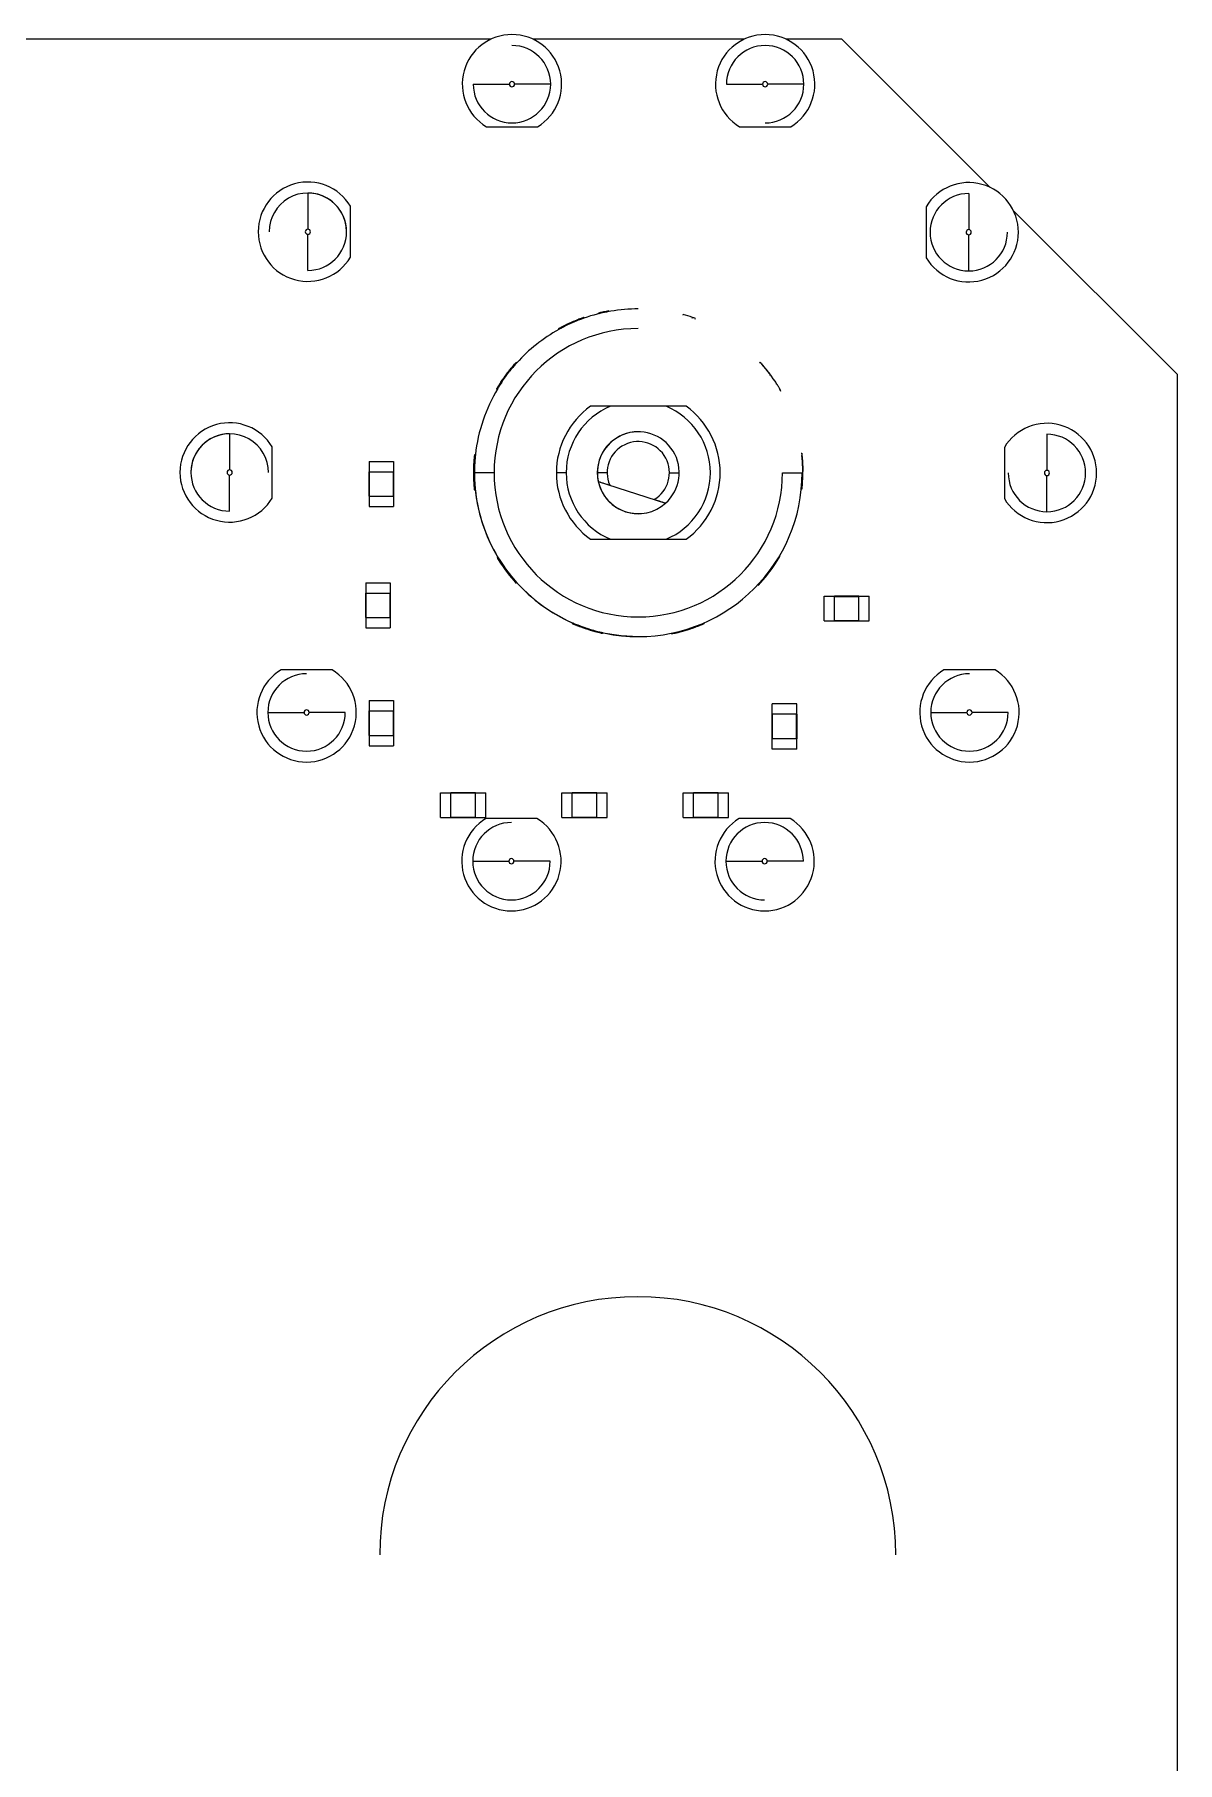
# Model space of a CAD drawing. Header units: millimetres. Extents: x -189 to 189, y -59 to 60.
# Drawn here: x 144.6 to 188.9, y -8.1 to 58.9 of the extents above; entities that cross this region are included whole.
import ezdxf

# ---------------------------------------------------------------- set-up
doc = ezdxf.new("R2010")
doc.units = ezdxf.units.MM

msp = doc.modelspace()

# ---------------------------------------------------------------- linework, layer by layer
at = {"color": 7, "linetype": 'Continuous', "lineweight": 25}
for p, q in [((162.313, 58.74), (131.703, 58.74)), ((163.126, 58.92), (163.126, 58.92)), ((163.126, 58.495), (163.126, 58.495)), ((172.124, 58.74), (163.938, 58.74)), ((172.937, 58.92), (172.937, 58.92)), ((172.937, 58.495), (172.937, 58.495)), ((175.912, 58.74), (173.75, 58.74)), ((181.66, 52.992), (175.912, 58.74)), ((161.626, 56.995), (163.026, 56.995)), ((164.626, 56.995), (163.226, 56.995)), ((165.051, 56.995), (165.051, 56.995)), ((171.437, 56.995), (172.837, 56.995)), ((174.437, 56.995), (173.037, 56.995)), ((174.862, 56.995), (174.862, 56.995)), ((162.135, 55.345), (164.117, 55.345)), ((163.126, 55.495), (163.126, 55.495)), ((171.946, 55.345), (173.928, 55.345)), ((172.937, 55.495), (172.937, 55.495)), ((155.218, 53.203), (155.218, 53.203)), ((155.218, 52.778), (155.218, 51.378)), ((156.868, 50.287), (156.868, 52.269)), ((179.174, 52.249), (179.174, 50.267)), ((180.825, 52.758), (180.825, 51.358)), ((188.912, 45.74), (182.559, 52.094)), ((153.293, 51.278), (153.293, 51.278)), ((153.718, 51.278), (153.718, 51.278)), ((155.218, 49.778), (155.218, 51.178)), ((156.718, 51.278), (156.718, 51.278)), ((179.325, 51.258), (179.325, 51.258)), ((180.825, 49.758), (180.825, 51.158)), ((182.325, 51.258), (182.325, 51.258)), ((182.75, 51.258), (182.75, 51.258)), ((180.825, 49.333), (180.825, 49.333)), ((168.021, 48.287), (168.021, 48.287)), ((165.429, 47.733), (165.421, 47.758)), ((165.918, 47.928), (165.91, 47.953)), ((166.492, 48.1), (166.484, 48.124)), ((166.637, 48.16), (166.637, 48.16)), ((166.788, 48.166), (166.78, 48.19)), ((166.876, 48.183), (166.868, 48.207)), ((169.757, 48.045), (169.765, 48.069)), ((170.115, 47.932), (170.123, 47.956)), ((170.228, 47.891), (170.236, 47.916)), ((164.93, 47.513), (164.938, 47.488)), ((163.311, 46.196), (163.29, 46.211)), ((172.716, 46.213), (172.736, 46.228)), ((162.902, 45.694), (162.881, 45.708)), ((172.733, 46.194), (172.754, 46.209)), ((173.123, 45.718), (173.143, 45.733)), ((188.912, -45.735), (188.912, 45.74)), ((162.534, 45.182), (162.554, 45.167)), ((173.489, 45.165), (173.51, 45.18)), ((173.55, 45.112), (173.508, 45.179)), ((173.529, 45.097), (173.55, 45.112)), ((169.098, 44.515), (166.944, 44.515)), ((152.186, 43.872), (152.186, 43.872)), ((152.186, 43.447), (152.186, 42.047)), ((153.837, 40.956), (153.837, 42.938)), ((168.021, 43.524), (168.021, 43.524)), ((182.206, 42.918), (182.206, 40.936)), ((183.856, 43.427), (183.856, 42.027)), ((157.588, 42.374), (158.538, 42.374)), ((157.588, 42.374), (157.588, 41.974)), ((158.538, 42.374), (158.538, 41.974)), ((161.674, 42.538), (161.7, 42.538)), ((161.685, 42.642), (161.711, 42.642)), ((174.327, 42.69), (174.352, 42.69)), ((174.364, 42.585), (174.338, 42.585)), ((150.261, 41.947), (150.261, 41.947)), ((150.686, 41.947), (150.686, 41.947)), ((152.186, 40.447), (152.186, 41.847)), ((153.686, 41.947), (153.686, 41.947)), ((157.588, 41.974), (158.538, 41.974)), ((157.589, 41.024), (157.589, 41.974)), ((157.59, 41.974), (157.59, 41.024)), ((158.537, 41.974), (158.537, 41.024)), ((158.537, 41.024), (158.537, 41.974)), ((161.646, 41.961), (161.671, 41.961)), ((162.433, 41.937), (161.671, 41.937)), ((165.227, 41.937), (164.846, 41.937)), ((166.815, 41.937), (166.434, 41.937)), ((166.47, 41.6), (169.078, 40.752)), ((169.228, 41.937), (169.609, 41.937)), ((173.609, 41.937), (174.371, 41.937)), ((174.397, 41.992), (174.371, 41.992)), ((182.356, 41.927), (182.356, 41.927)), ((183.856, 40.427), (183.856, 41.827)), ((185.356, 41.927), (185.356, 41.927)), ((185.781, 41.927), (185.781, 41.927)), ((157.588, 41.024), (157.588, 40.624)), ((157.588, 41.024), (158.538, 41.024)), ((158.538, 41.024), (158.538, 40.624)), ((161.672, 41.366), (161.697, 41.366)), ((161.682, 41.262), (161.707, 41.262)), ((174.34, 41.309), (174.366, 41.309)), ((174.348, 41.387), (174.373, 41.387)), ((157.588, 40.624), (158.538, 40.624)), ((168.021, 40.349), (168.021, 40.349)), ((183.856, 40.002), (183.856, 40.002)), ((166.944, 39.359), (169.098, 39.359)), ((162.571, 38.679), (162.55, 38.664)), ((173.342, 38.47), (173.362, 38.455)), ((173.362, 38.502), (173.382, 38.487)), ((173.362, 38.455), (173.382, 38.487)), ((173.485, 38.702), (173.506, 38.687)), ((157.461, 37.675), (157.461, 37.275)), ((157.461, 37.675), (158.411, 37.675)), ((158.411, 37.675), (158.411, 37.275)), ((163.315, 37.674), (163.295, 37.659)), ((172.657, 37.597), (172.677, 37.582)), ((157.461, 37.275), (158.411, 37.275)), ((157.462, 36.325), (157.462, 37.275)), ((157.463, 37.275), (157.463, 36.325)), ((158.41, 37.275), (158.41, 36.325)), ((158.41, 36.325), (158.41, 37.275)), ((175.222, 37.148), (175.622, 37.148)), ((175.222, 36.198), (175.222, 37.148)), ((175.622, 36.198), (175.622, 37.148)), ((176.572, 37.147), (175.622, 37.147)), ((175.622, 37.146), (176.572, 37.146)), ((176.572, 37.148), (176.972, 37.148)), ((176.572, 36.198), (176.572, 37.148)), ((176.972, 36.198), (176.972, 37.148)), ((157.461, 36.325), (157.461, 35.925)), ((157.461, 36.325), (158.411, 36.325)), ((158.411, 36.325), (158.411, 35.925)), ((175.222, 36.198), (175.622, 36.198)), ((175.622, 36.199), (176.572, 36.199)), ((176.572, 36.199), (175.622, 36.199)), ((176.572, 36.198), (176.972, 36.198)), ((157.461, 35.925), (158.411, 35.925)), ((165.456, 36.101), (165.463, 36.125)), ((165.674, 36.037), (165.666, 36.013)), ((166.247, 35.84), (166.239, 35.816)), ((166.383, 35.802), (166.375, 35.778)), ((166.652, 35.736), (166.644, 35.712)), ((168.021, 35.587), (168.021, 35.587)), ((169.305, 35.718), (169.313, 35.694)), ((169.484, 35.758), (169.492, 35.734)), ((169.517, 35.74), (169.51, 35.764)), ((169.712, 35.816), (169.72, 35.792)), ((170.499, 36.09), (170.507, 36.066)), ((170.571, 36.121), (170.579, 36.097)), ((156.159, 34.296), (154.177, 34.296)), ((181.845, 34.296), (179.863, 34.296)), ((155.168, 34.146), (155.168, 34.146)), ((180.854, 34.146), (180.854, 34.146)), ((157.588, 33.103), (158.538, 33.103)), ((157.588, 33.103), (157.588, 32.703)), ((158.538, 33.103), (158.538, 32.703)), ((174.16, 32.976), (173.21, 32.976)), ((173.21, 32.576), (173.21, 32.976)), ((174.16, 32.576), (174.16, 32.976)), ((153.243, 32.646), (153.243, 32.646)), ((153.668, 32.646), (155.068, 32.646)), ((156.668, 32.646), (155.268, 32.646)), ((157.588, 32.703), (158.538, 32.703)), ((157.589, 31.753), (157.589, 32.703)), ((157.59, 32.703), (157.59, 31.753)), ((158.537, 32.703), (158.537, 31.753)), ((158.537, 31.753), (158.537, 32.703)), ((174.16, 32.576), (173.21, 32.576)), ((173.211, 31.626), (173.211, 32.576)), ((173.211, 32.576), (173.211, 31.626)), ((174.158, 31.626), (174.158, 32.576)), ((174.159, 32.576), (174.159, 31.626)), ((178.929, 32.646), (178.929, 32.646)), ((179.354, 32.646), (180.754, 32.646)), ((182.354, 32.646), (180.954, 32.646)), ((157.588, 31.753), (158.538, 31.753)), ((157.588, 31.753), (157.588, 31.353)), ((158.538, 31.753), (158.538, 31.353)), ((174.16, 31.626), (173.21, 31.626)), ((173.21, 31.226), (173.21, 31.626)), ((174.16, 31.226), (174.16, 31.626)), ((155.168, 31.146), (155.168, 31.146)), ((157.588, 31.353), (158.538, 31.353)), ((174.16, 31.226), (173.21, 31.226)), ((180.854, 31.146), (180.854, 31.146)), ((155.168, 30.721), (155.168, 30.721)), ((180.854, 30.721), (180.854, 30.721)), ((160.363, 29.528), (160.763, 29.528)), ((160.363, 28.578), (160.363, 29.528)), ((160.763, 28.578), (160.763, 29.528)), ((161.713, 29.527), (160.763, 29.527)), ((160.763, 29.526), (161.713, 29.526)), ((161.713, 28.578), (161.713, 29.528)), ((161.713, 29.528), (162.113, 29.528)), ((162.113, 28.578), (162.113, 29.528)), ((165.062, 28.578), (165.062, 29.528)), ((165.062, 29.528), (165.462, 29.528)), ((165.462, 28.578), (165.462, 29.528)), ((166.412, 29.527), (165.462, 29.527)), ((165.462, 29.526), (166.412, 29.526)), ((166.412, 28.578), (166.412, 29.528)), ((166.412, 29.528), (166.812, 29.528)), ((166.812, 28.578), (166.812, 29.528)), ((169.761, 29.528), (170.161, 29.528)), ((169.761, 28.578), (169.761, 29.528)), ((170.161, 28.578), (170.161, 29.528)), ((171.111, 29.527), (170.161, 29.527)), ((170.161, 29.526), (171.111, 29.526)), ((171.111, 29.528), (171.511, 29.528)), ((171.111, 28.578), (171.111, 29.528)), ((171.511, 28.578), (171.511, 29.528)), ((160.363, 28.578), (160.763, 28.578)), ((160.763, 28.579), (161.713, 28.579)), ((161.713, 28.579), (160.763, 28.579)), ((161.713, 28.578), (162.113, 28.578)), ((164.097, 28.529), (162.114, 28.529)), ((163.105, 28.379), (163.105, 28.379)), ((165.062, 28.578), (165.462, 28.578)), ((165.462, 28.579), (166.412, 28.579)), ((166.412, 28.579), (165.462, 28.579)), ((166.412, 28.578), (166.812, 28.578)), ((169.761, 28.578), (170.161, 28.578)), ((170.161, 28.579), (171.111, 28.579)), ((171.111, 28.579), (170.161, 28.579)), ((171.111, 28.578), (171.511, 28.578)), ((173.908, 28.529), (171.926, 28.529)), ((172.917, 28.379), (172.917, 28.379)), ((161.18, 26.879), (161.18, 26.879)), ((161.605, 26.879), (163.005, 26.879)), ((164.605, 26.879), (163.205, 26.879)), ((170.992, 26.879), (170.992, 26.879)), ((171.417, 26.879), (172.817, 26.879)), ((174.417, 26.879), (173.017, 26.879)), ((163.105, 25.379), (163.105, 25.379)), ((163.105, 24.954), (163.105, 24.954)), ((172.917, 25.379), (172.917, 25.379)), ((172.917, 24.954), (172.917, 24.954))]:
    msp.add_line(p, q, dxfattribs=at)
at = {"color": 7, "linetype": 'Continuous', "lineweight": 25, "flags": 128}
msp.add_lwpolyline([(166.652, 35.736), (167.358, 35.622), (168.021, 35.587)], dxfattribs=at)
at = {"color": 7, "linetype": 'Continuous', "lineweight": 25}
for centre, radius, start, end in [((163.126, 56.995), 1.925, 300.98808, 239.01192), ((163.126, 56.995), 1.925, 300.98808, 90), ((163.126, 56.995), 1.5, 270, 90), ((172.937, 56.995), 1.925, 300.98808, 239.01192), ((172.937, 56.995), 1.5, 0, 180), ((172.937, 56.995), 1.925, 300.98808, 90), ((172.937, 56.995), 1.5, 270, 90), ((163.126, 56.995), 1.5, 180, 0), ((163.126, 56.995), 0.1, 0, 270), ((172.937, 56.995), 0.1, 0, 270), ((155.218, 51.278), 1.925, 30.98809, 329.01193), ((155.218, 51.278), 1.925, 30.98809, 180.00001), ((180.825, 51.258), 1.925, 210.98809, 149.01192), ((155.218, 51.278), 1.5, 0.00001, 180.00001), ((155.218, 51.278), 1.5, 270.00001, 90.00001), ((180.825, 51.258), 1.5, 90.00001, 270.00001), ((155.218, 51.278), 0.1, 90.00001, 0.00001), ((180.825, 51.258), 1.925, 210.98809, 0.00001), ((180.825, 51.258), 1.5, 180.00001, 0.00001), ((180.825, 51.258), 0.1, 270.00001, 180.00001), ((168.021, 41.937), 6.35, 90, 109.34645), ((168.021, 41.937), 6.375, 100.42222, 103.95277), ((168.021, 41.937), 6.375, 102.54315, 103.95277), ((168.021, 41.937), 6.35, 101.20248, 103.93656), ((168.021, 41.937), 6.375, 70.7501, 74.12718), ((168.021, 41.937), 5.588, 90, 0), ((168.021, 41.937), 6.35, 119.05219, 137.88304), ((168.021, 41.937), 6.375, 33.7948, 42.30601), ((168.021, 41.937), 6.35, 149.07609, 173.62288), ((168.021, 41.937), 3.175, 125.7082, 234.2918), ((168.021, 41.937), 3.175, 125.7082, 234.2918), ((168.021, 41.937), 2.794, 112.6719, 247.32811), ((168.021, 41.937), 2.794, 292.6719, 67.32811), ((168.021, 41.937), 3.175, 305.7082, 54.2918), ((152.186, 41.947), 1.925, 30.98809, 180.00001), ((152.186, 41.947), 1.925, 30.98809, 329.01193), ((183.856, 41.927), 1.925, 210.98809, 149.01192), ((152.186, 41.947), 1.5, 90.00001, 270.00001), ((152.186, 41.947), 1.5, 0.00001, 180.00001), ((168.021, 41.937), 1.587, 311.73501, 192.265), ((168.021, 41.937), 1.588, 90, 270), ((168.021, 41.937), 1.207, 300.45884, 203.54116), ((183.856, 41.927), 1.5, 270.00001, 90.00001), ((152.186, 41.947), 0.1, 90.00001, 0.00001), ((168.021, 41.937), 6.35, 180, 0), ((168.021, 41.937), 1.587, 192.265, 311.73501), ((183.856, 41.927), 1.925, 210.98809, 0.00001), ((183.856, 41.927), 1.5, 180.00001, 0.00001), ((183.856, 41.927), 0.1, 270.00001, 180.00001), ((168.021, 41.937), 6.35, 186.10575, 211.09672), ((168.021, 41.937), 6.375, 354.34627, 355.99103), ((168.021, 41.937), 6.375, 210.8923, 222.14877), ((168.021, 41.937), 6.35, 210.87181, 222.17346), ((168.021, 41.937), 6.375, 327.23407, 329.34722), ((168.021, 41.937), 6.35, 219.45069, 246.24512), ((168.021, 41.937), 6.375, 281.69004, 283.3365), ((168.021, 41.937), 6.375, 285.44791, 292.94684), ((155.168, 32.646), 1.925, 120.98809, 59.01192), ((155.168, 32.646), 1.925, 120.98809, 270), ((180.854, 32.646), 1.925, 120.98809, 59.01192), ((180.854, 32.646), 1.925, 120.98809, 270), ((155.168, 32.646), 1.5, 90, 270), ((180.854, 32.646), 1.5, 90, 270), ((155.168, 32.646), 1.5, 180, 0), ((155.168, 32.646), 0.1, 180, 90), ((180.854, 32.646), 1.5, 180, 0), ((180.854, 32.646), 0.1, 180, 90), ((163.105, 26.879), 1.925, 120.98809, 59.01192), ((163.105, 26.879), 1.925, 120.98809, 270), ((163.105, 26.879), 1.5, 90, 270), ((172.917, 26.879), 1.925, 120.98809, 59.01192), ((172.917, 26.879), 1.925, 120.98809, 270), ((172.917, 26.879), 1.5, 0, 180), ((172.917, 26.879), 1.5, 90, 270), ((163.105, 26.879), 1.5, 180, 0), ((163.105, 26.879), 0.1, 180, 90), ((172.917, 26.879), 0.1, 180, 90), ((168, 0.002), 10, 0, 180)]:
    msp.add_arc(centre, radius, start, end, dxfattribs=at)
for points, knots in [([(163.126, 56.895), (163.153, 56.895), (163.177, 56.905), (163.216, 56.943), (163.226, 56.967), (163.226, 56.995)], [0, 0, 0, 0, 0.5, 0.5, 1, 1, 1, 1]), ([(172.937, 56.895), (172.964, 56.895), (172.988, 56.905), (173.027, 56.943), (173.037, 56.967), (173.037, 56.995)], [0, 0, 0, 0, 0.5, 0.5, 1, 1, 1, 1]), ([(155.318, 51.278), (155.318, 51.305), (155.308, 51.329), (155.27, 51.368), (155.246, 51.378), (155.218, 51.378)], [0, 0, 0, 0, 0.5, 0.5, 1, 1, 1, 1]), ([(180.725, 51.258), (180.725, 51.231), (180.735, 51.207), (180.773, 51.168), (180.797, 51.158), (180.825, 51.158)], [0, 0, 0, 0, 0.5, 0.5, 1, 1, 1, 1]), ([(165.421, 47.758), (165.399, 47.748), (165.358, 47.73), (165.298, 47.702), (165.243, 47.676), (165.195, 47.653), (165.135, 47.621), (165.065, 47.585), (164.989, 47.545), (164.936, 47.517), (164.932, 47.514), (164.93, 47.513)], [0, 0, 0, 0, 0.052401, 0.103727, 0.154011, 0.203242, 0.251421, 0.357618, 0.501574, 0.72283, 1, 1, 1, 1]), ([(164.93, 47.513), (164.931, 47.513), (164.933, 47.515), (164.957, 47.528), (165, 47.551), (165.061, 47.584), (165.139, 47.624), (165.23, 47.668), (165.322, 47.712), (165.388, 47.743), (165.421, 47.758)], [0, 0, 0, 0, 0.191845, 0.358051, 0.498659, 0.625643, 0.748701, 0.835175, 0.91892, 1, 1, 1, 1]), ([(165.429, 47.733), (165.408, 47.724), (165.367, 47.706), (165.308, 47.678), (165.253, 47.652), (165.203, 47.627), (165.157, 47.604), (165.115, 47.583), (165.076, 47.563), (165.042, 47.545), (164.991, 47.518), (164.947, 47.493), (164.941, 47.49), (164.938, 47.488)], [0, 0, 0, 0, 0.051677, 0.101517, 0.150811, 0.200893, 0.253034, 0.308367, 0.367841, 0.432221, 0.502113, 0.718397, 1, 1, 1, 1]), ([(165.416, 47.756), (165.398, 47.747), (165.361, 47.731), (165.31, 47.707), (165.263, 47.685), (165.222, 47.665), (165.186, 47.647), (165.155, 47.632), (165.129, 47.619), (165.108, 47.608), (165.091, 47.599), (165.079, 47.593), (165.072, 47.589), (165.07, 47.588), (165.07, 47.588)], [0, 0, 0, 0, 0.059791, 0.11755, 0.175729, 0.236729, 0.302644, 0.375143, 0.455486, 0.544599, 0.643164, 0.751683, 0.870533, 1, 1, 1, 1]), ([(165.07, 47.588), (165.07, 47.588), (165.071, 47.589), (165.08, 47.593), (165.095, 47.601), (165.112, 47.61), (165.121, 47.614)], [0, 0, 0, 0, 0.264709, 0.500149, 0.752423, 1, 1, 1, 1]), ([(165.121, 47.614), (165.128, 47.618), (165.14, 47.624), (165.173, 47.641), (165.227, 47.667), (165.303, 47.704), (165.365, 47.733), (165.399, 47.748), (165.416, 47.756)], [0, 0, 0, 0, 0.154096, 0.286056, 0.569498, 0.783883, 0.891134, 1, 1, 1, 1]), ([(165.763, 47.899), (165.762, 47.899), (165.761, 47.898), (165.75, 47.894), (165.718, 47.882), (165.653, 47.857), (165.548, 47.813), (165.475, 47.782), (165.436, 47.764), (165.416, 47.756)], [0, 0, 0, 0, 0.166822, 0.350965, 0.499203, 0.749297, 0.874571, 0.937501, 1, 1, 1, 1]), ([(165.416, 47.756), (165.439, 47.766), (165.484, 47.786), (165.554, 47.816), (165.655, 47.857), (165.726, 47.885), (165.758, 47.897), (165.761, 47.898), (165.763, 47.899)], [0, 0, 0, 0, 0.071362, 0.143316, 0.250926, 0.499982, 0.708476, 1, 1, 1, 1]), ([(165.91, 47.953), (165.909, 47.952), (165.908, 47.952), (165.893, 47.947), (165.871, 47.939), (165.837, 47.927), (165.789, 47.908), (165.716, 47.88), (165.625, 47.844), (165.524, 47.803), (165.454, 47.772), (165.421, 47.758)], [0, 0, 0, 0, 0.1644818, 0.3026492, 0.4145028, 0.5000486, 0.6174597, 0.7260699, 0.8260291, 0.9172856, 1, 1, 1, 1]), ([(165.918, 47.928), (165.916, 47.928), (165.914, 47.927), (165.901, 47.922), (165.88, 47.915), (165.845, 47.903), (165.79, 47.882), (165.71, 47.852), (165.621, 47.816), (165.528, 47.777), (165.462, 47.748), (165.429, 47.733)], [0, 0, 0, 0, 0.155185, 0.289867, 0.404544, 0.500032, 0.632919, 0.749625, 0.835672, 0.91707, 1, 1, 1, 1]), ([(165.626, 47.845), (165.64, 47.851), (165.699, 47.875), (165.772, 47.902), (165.901, 47.95), (165.906, 47.952), (165.91, 47.953)], [0, 0, 0, 0, 0.050416, 0.204204, 0.388136, 1, 1, 1, 1]), ([(163.29, 46.211), (163.29, 46.21), (163.288, 46.208), (163.277, 46.196), (163.258, 46.174), (163.223, 46.135), (163.159, 46.062), (163.069, 45.952), (162.97, 45.827), (162.909, 45.746), (162.881, 45.708)], [0, 0, 0, 0, 0.088722, 0.172251, 0.250583, 0.35643, 0.500176, 0.694499, 0.86112, 1, 1, 1, 1]), ([(162.896, 45.728), (162.915, 45.753), (162.956, 45.809), (163.024, 45.895), (163.098, 45.988), (163.191, 46.099), (163.275, 46.196), (163.286, 46.206), (163.29, 46.211)], [0, 0, 0, 0, 0.0988449, 0.2153832, 0.3496019, 0.5015162, 0.7770932, 1, 1, 1, 1]), ([(162.881, 45.708), (162.862, 45.682), (162.82, 45.624), (162.756, 45.531), (162.689, 45.431), (162.621, 45.326), (162.569, 45.243), (162.538, 45.191), (162.535, 45.185), (162.534, 45.182)], [0, 0, 0, 0, 0.100861, 0.217842, 0.350938, 0.500122, 0.690595, 0.857253, 1, 1, 1, 1]), ([(162.902, 45.694), (162.877, 45.66), (162.829, 45.593), (162.739, 45.463), (162.65, 45.325), (162.59, 45.227), (162.565, 45.185), (162.557, 45.171), (162.555, 45.169), (162.554, 45.167)], [0, 0, 0, 0, 0.126035, 0.250822, 0.499465, 0.69933, 0.849306, 0.916593, 1, 1, 1, 1]), ([(162.887, 45.716), (162.872, 45.696), (162.844, 45.658), (162.805, 45.602), (162.769, 45.55), (162.736, 45.502), (162.699, 45.447), (162.663, 45.392), (162.635, 45.348), (162.631, 45.342), (162.629, 45.339)], [0, 0, 0, 0, 0.108331, 0.21084, 0.309178, 0.405209, 0.500936, 0.670719, 0.832335, 1, 1, 1, 1]), ([(162.629, 45.339), (162.63, 45.34), (162.632, 45.342), (162.639, 45.355), (162.653, 45.375), (162.673, 45.406), (162.704, 45.454), (162.749, 45.522), (162.81, 45.61), (162.854, 45.671), (162.876, 45.701)], [0, 0, 0, 0, 0.102433, 0.196928, 0.285606, 0.391306, 0.500116, 0.664538, 0.832386, 1, 1, 1, 1]), ([(162.876, 45.701), (162.891, 45.721), (162.919, 45.76), (162.962, 45.816), (163.002, 45.868), (163.039, 45.914), (163.082, 45.968), (163.126, 46.022), (163.162, 46.064), (163.167, 46.07), (163.17, 46.073)], [0, 0, 0, 0, 0.109376, 0.212515, 0.310913, 0.406294, 0.500542, 0.673067, 0.834491, 1, 1, 1, 1]), ([(163.17, 46.073), (163.169, 46.072), (163.166, 46.069), (163.154, 46.055), (163.136, 46.033), (163.11, 46.002), (163.065, 45.947), (162.989, 45.853), (162.922, 45.763), (162.887, 45.716)], [0, 0, 0, 0, 0.102686, 0.201093, 0.298224, 0.397197, 0.500965, 0.740887, 1, 1, 1, 1]), ([(163.311, 46.196), (163.31, 46.194), (163.307, 46.191), (163.282, 46.163), (163.241, 46.117), (163.169, 46.033), (163.075, 45.921), (162.976, 45.794), (162.927, 45.727), (162.902, 45.694)], [0, 0, 0, 0, 0.125737, 0.25051, 0.375503, 0.500317, 0.749885, 0.874307, 1, 1, 1, 1]), ([(173.143, 45.733), (173.125, 45.757), (173.085, 45.81), (173.018, 45.896), (172.943, 45.99), (172.864, 46.084), (172.799, 46.159), (172.76, 46.203), (172.756, 46.207), (172.754, 46.209)], [0, 0, 0, 0, 0.093701, 0.208363, 0.343833, 0.500192, 0.689825, 0.856346, 1, 1, 1, 1]), ([(173.115, 45.771), (173.09, 45.804), (173.038, 45.872), (172.957, 45.973), (172.887, 46.058), (172.878, 46.067), (172.875, 46.071)], [0, 0, 0, 0, 0.239631, 0.501071, 0.790015, 1, 1, 1, 1]), ([(173.51, 45.18), (173.509, 45.182), (173.508, 45.185), (173.499, 45.201), (173.481, 45.231), (173.452, 45.277), (173.403, 45.356), (173.329, 45.469), (173.235, 45.607), (173.172, 45.694), (173.143, 45.733)], [0, 0, 0, 0, 0.084796, 0.177303, 0.277461, 0.385313, 0.500861, 0.695902, 0.862253, 1, 1, 1, 1]), ([(162.534, 45.182), (162.534, 45.183), (162.534, 45.185), (162.542, 45.199), (162.562, 45.233), (162.601, 45.295), (162.637, 45.351), (162.657, 45.382)], [0, 0, 0, 0, 0.092533, 0.238772, 0.438755, 0.69244, 1, 1, 1, 1]), ([(166.944, 44.515), (166.881, 44.515), (166.753, 44.515), (166.561, 44.515), (166.365, 44.515), (166.235, 44.515), (166.168, 44.515)], [0, 0, 0, 0, 0.2361319, 0.4806711, 0.7349308, 1, 1, 1, 1]), ([(169.874, 44.515), (169.744, 44.515), (169.493, 44.515), (169.226, 44.515), (169.098, 44.515)], [0, 0, 0, 0, 0.519352, 1, 1, 1, 1]), ([(161.646, 41.961), (161.646, 42.003), (161.647, 42.086), (161.652, 42.224), (161.66, 42.363), (161.668, 42.468), (161.672, 42.517), (161.674, 42.534), (161.674, 42.537), (161.674, 42.538)], [0, 0, 0, 0, 0.1440873, 0.2868766, 0.5003897, 0.6996799, 0.8499102, 0.9182704, 1, 1, 1, 1]), ([(161.667, 42.46), (161.667, 42.458), (161.667, 42.455), (161.666, 42.44), (161.664, 42.412), (161.66, 42.365), (161.655, 42.281), (161.648, 42.146), (161.647, 42.025), (161.646, 41.963)], [0, 0, 0, 0, 0.089708, 0.172835, 0.25149, 0.372718, 0.502213, 0.7428, 1, 1, 1, 1]), ([(161.646, 41.951), (161.646, 41.979), (161.646, 42.034), (161.648, 42.112), (161.651, 42.182), (161.653, 42.245), (161.657, 42.317), (161.662, 42.39), (161.666, 42.448), (161.667, 42.456), (161.667, 42.46)], [0, 0, 0, 0, 0.114281, 0.219801, 0.318036, 0.410811, 0.500286, 0.672306, 0.834015, 1, 1, 1, 1]), ([(161.66, 42.356), (161.66, 42.354), (161.659, 42.351), (161.658, 42.334), (161.657, 42.306), (161.655, 42.268), (161.652, 42.206), (161.647, 42.098), (161.646, 42.003), (161.646, 41.951)], [0, 0, 0, 0, 0.099027, 0.194976, 0.29156, 0.392424, 0.500778, 0.724334, 1, 1, 1, 1]), ([(161.646, 41.958), (161.646, 41.984), (161.647, 42.034), (161.648, 42.106), (161.65, 42.171), (161.653, 42.249), (161.658, 42.333), (161.659, 42.348), (161.66, 42.356)], [0, 0, 0, 0, 0.1346261, 0.260973, 0.3822105, 0.5019149, 0.7532555, 1, 1, 1, 1]), ([(161.674, 42.538), (161.674, 42.537), (161.674, 42.534), (161.673, 42.519), (161.67, 42.494), (161.666, 42.449), (161.66, 42.368), (161.656, 42.292), (161.654, 42.249)], [0, 0, 0, 0, 0.138355, 0.251108, 0.376262, 0.501189, 0.726871, 1, 1, 1, 1]), ([(161.668, 42.46), (161.67, 42.484), (161.675, 42.551), (161.683, 42.624), (161.684, 42.636), (161.685, 42.642)], [0, 0, 0, 0, 0.213628, 0.595181, 1, 1, 1, 1]), ([(161.685, 42.642), (161.685, 42.641), (161.685, 42.639), (161.683, 42.626), (161.681, 42.602), (161.676, 42.558), (161.672, 42.512), (161.67, 42.488)], [0, 0, 0, 0, 0.178999, 0.344756, 0.499268, 0.738888, 1, 1, 1, 1]), ([(161.7, 42.538), (161.7, 42.537), (161.7, 42.534), (161.698, 42.519), (161.694, 42.471), (161.686, 42.369), (161.678, 42.229), (161.673, 42.091), (161.672, 42.005), (161.671, 41.961)], [0, 0, 0, 0, 0.078667, 0.143822, 0.28649, 0.500559, 0.700162, 0.849892, 1, 1, 1, 1]), ([(161.711, 42.642), (161.71, 42.638), (161.709, 42.629), (161.703, 42.564), (161.699, 42.534)], [0, 0, 0, 0, 0.520859, 1, 1, 1, 1]), ([(174.352, 42.69), (174.352, 42.688), (174.353, 42.684), (174.355, 42.662), (174.36, 42.624), (174.363, 42.587), (174.365, 42.568)], [0, 0, 0, 0, 0.2628609, 0.4996865, 0.7375973, 1, 1, 1, 1]), ([(174.397, 41.992), (174.396, 42.022), (174.395, 42.087), (174.392, 42.189), (174.387, 42.298), (174.38, 42.404), (174.373, 42.491), (174.368, 42.548), (174.365, 42.58), (174.364, 42.584), (174.364, 42.585)], [0, 0, 0, 0, 0.103539, 0.22151, 0.353851, 0.500568, 0.650356, 0.783529, 0.900083, 1, 1, 1, 1]), ([(174.365, 42.568), (174.367, 42.553), (174.37, 42.524), (174.374, 42.47), (174.379, 42.412), (174.382, 42.369), (174.384, 42.348)], [0, 0, 0, 0, 0.250208, 0.500122, 0.749938, 1, 1, 1, 1]), ([(174.371, 42.507), (174.371, 42.506), (174.372, 42.503), (174.373, 42.488), (174.375, 42.465), (174.378, 42.432), (174.381, 42.391), (174.386, 42.315), (174.393, 42.181), (174.395, 42.057), (174.397, 41.99)], [0, 0, 0, 0, 0.0844841, 0.166047, 0.2466358, 0.3282671, 0.4128832, 0.5022317, 0.7336911, 1, 1, 1, 1]), ([(174.397, 41.882), (174.397, 41.909), (174.397, 41.964), (174.396, 42.047), (174.394, 42.132), (174.39, 42.225), (174.386, 42.316), (174.383, 42.376), (174.381, 42.4), (174.38, 42.402), (174.38, 42.403)], [0, 0, 0, 0, 0.118651, 0.24159, 0.368708, 0.500185, 0.682481, 0.826413, 0.932272, 1, 1, 1, 1]), ([(152.286, 41.947), (152.286, 41.974), (152.276, 41.998), (152.238, 42.037), (152.214, 42.047), (152.186, 42.047)], [0, 0, 0, 0, 0.5, 0.5, 1, 1, 1, 1]), ([(161.646, 41.937), (161.647, 41.845), (161.649, 41.713), (161.655, 41.584), (161.658, 41.55), (161.658, 41.548)], [0, 0, 0, 0, 0.682701, 0.980485, 1, 1, 1, 1]), ([(161.665, 41.444), (161.665, 41.446), (161.665, 41.45), (161.663, 41.471), (161.661, 41.503), (161.658, 41.547), (161.653, 41.623), (161.648, 41.754), (161.647, 41.873), (161.646, 41.937)], [0, 0, 0, 0, 0.105016, 0.204557, 0.301731, 0.399873, 0.502221, 0.733621, 1, 1, 1, 1]), ([(161.646, 41.937), (161.646, 41.911), (161.646, 41.861), (161.648, 41.789), (161.65, 41.72), (161.652, 41.657), (161.655, 41.593), (161.659, 41.533), (161.662, 41.483), (161.665, 41.45), (161.665, 41.446), (161.665, 41.444)], [0, 0, 0, 0, 0.104742, 0.205319, 0.303567, 0.401456, 0.500972, 0.630333, 0.750816, 0.875461, 1, 1, 1, 1]), ([(161.658, 41.548), (161.658, 41.55), (161.657, 41.554), (161.656, 41.584), (161.654, 41.626), (161.65, 41.694), (161.647, 41.797), (161.646, 41.89), (161.646, 41.937)], [0, 0, 0, 0, 0.126056, 0.25185, 0.370444, 0.502387, 0.750467, 1, 1, 1, 1]), ([(161.646, 41.937), (161.646, 41.912), (161.646, 41.864), (161.647, 41.795), (161.649, 41.732), (161.652, 41.667), (161.655, 41.605), (161.657, 41.558), (161.658, 41.551), (161.658, 41.548)], [0, 0, 0, 0, 0.135225, 0.261751, 0.382291, 0.49997, 0.676325, 0.837412, 1, 1, 1, 1]), ([(161.672, 41.366), (161.671, 41.368), (161.671, 41.371), (161.67, 41.389), (161.667, 41.414), (161.665, 41.449), (161.661, 41.493), (161.656, 41.577), (161.648, 41.723), (161.647, 41.864), (161.646, 41.937)], [0, 0, 0, 0, 0.086041, 0.168945, 0.250277, 0.331692, 0.414838, 0.501268, 0.745145, 1, 1, 1, 1]), ([(161.659, 41.534), (161.661, 41.505), (161.665, 41.442), (161.67, 41.379), (161.671, 41.37), (161.672, 41.366)], [0, 0, 0, 0, 0.304626, 0.653016, 1, 1, 1, 1]), ([(161.671, 41.937), (161.671, 41.907), (161.672, 41.849), (161.674, 41.764), (161.676, 41.685), (161.68, 41.612), (161.684, 41.529), (161.69, 41.446), (161.696, 41.382), (161.697, 41.371), (161.697, 41.366)], [0, 0, 0, 0, 0.105408, 0.206325, 0.304524, 0.401927, 0.500504, 0.669479, 0.831611, 1, 1, 1, 1]), ([(161.677, 41.663), (161.679, 41.632), (161.681, 41.574), (161.687, 41.496), (161.692, 41.43), (161.698, 41.353), (161.705, 41.279), (161.707, 41.268), (161.707, 41.262)], [0, 0, 0, 0, 0.142589, 0.27283, 0.391927, 0.501455, 0.743478, 1, 1, 1, 1]), ([(166.47, 41.6), (166.548, 41.574), (166.693, 41.527), (166.845, 41.478), (166.915, 41.455)], [0, 0, 0, 0, 0.536487, 1, 1, 1, 1]), ([(174.373, 41.387), (174.374, 41.394), (174.375, 41.409), (174.378, 41.446), (174.382, 41.505), (174.388, 41.597), (174.393, 41.721), (174.397, 41.86), (174.397, 41.95), (174.397, 41.992)], [0, 0, 0, 0, 0.097812, 0.213845, 0.348001, 0.500225, 0.688501, 0.855052, 1, 1, 1, 1]), ([(174.381, 41.491), (174.383, 41.507), (174.384, 41.525), (174.387, 41.576), (174.389, 41.609), (174.39, 41.65)], [0, 0, 0, 0, 0.5, 0.5, 1, 1, 1, 1]), ([(174.39, 41.65), (174.391, 41.699), (174.392, 41.752), (174.394, 41.868), (174.396, 41.929), (174.397, 41.99)], [0, 0, 0, 0, 0.5, 0.5, 1, 1, 1, 1]), ([(183.756, 41.927), (183.756, 41.9), (183.766, 41.876), (183.805, 41.837), (183.828, 41.827), (183.856, 41.827)], [0, 0, 0, 0, 0.5, 0.5, 1, 1, 1, 1]), ([(161.682, 41.262), (161.681, 41.268), (161.68, 41.28), (161.672, 41.353), (161.667, 41.42), (161.665, 41.444)], [0, 0, 0, 0, 0.4086315, 0.7943548, 1, 1, 1, 1]), ([(161.665, 41.444), (161.669, 41.395), (161.678, 41.29), (161.681, 41.271), (161.682, 41.262)], [0, 0, 0, 0, 0.464796, 1, 1, 1, 1]), ([(169.078, 40.752), (168.999, 40.778), (168.854, 40.825), (168.703, 40.874), (168.633, 40.897)], [0, 0, 0, 0, 0.540999, 1, 1, 1, 1]), ([(166.168, 39.359), (166.299, 39.359), (166.55, 39.359), (166.816, 39.359), (166.944, 39.359)], [0, 0, 0, 0, 0.519352, 1, 1, 1, 1]), ([(169.098, 39.359), (169.162, 39.359), (169.29, 39.359), (169.482, 39.359), (169.678, 39.359), (169.808, 39.359), (169.874, 39.359)], [0, 0, 0, 0, 0.2361319, 0.4806711, 0.7349308, 1, 1, 1, 1]), ([(165.624, 36.029), (165.622, 36.03), (165.562, 36.054), (165.482, 36.089), (165.464, 36.097), (165.456, 36.101)], [0, 0, 0, 0, 0.015045, 0.509417, 1, 1, 1, 1]), ([(165.456, 36.101), (165.457, 36.1), (165.459, 36.098), (165.488, 36.085), (165.556, 36.056), (165.626, 36.028), (165.666, 36.013)], [0, 0, 0, 0, 0.132582, 0.343435, 0.632424, 1, 1, 1, 1]), ([(165.463, 36.125), (165.465, 36.124), (165.468, 36.123), (165.481, 36.117), (165.5, 36.109), (165.532, 36.095), (165.59, 36.071), (165.643, 36.049), (165.674, 36.037)], [0, 0, 0, 0, 0.122688, 0.246004, 0.371033, 0.498811, 0.712974, 1, 1, 1, 1]), ([(165.624, 36.029), (165.626, 36.029), (165.628, 36.028), (165.644, 36.022), (165.667, 36.012), (165.7, 35.999), (165.759, 35.976), (165.867, 35.936), (165.97, 35.901), (166.025, 35.882)], [0, 0, 0, 0, 0.106759, 0.207746, 0.30535, 0.402212, 0.50103, 0.736381, 1, 1, 1, 1]), ([(166.04, 35.877), (166.018, 35.885), (165.974, 35.899), (165.911, 35.921), (165.853, 35.942), (165.799, 35.961), (165.726, 35.989), (165.644, 36.021), (165.631, 36.027), (165.624, 36.029)], [0, 0, 0, 0, 0.107703, 0.20983, 0.308141, 0.404606, 0.501306, 0.750166, 1, 1, 1, 1]), ([(165.862, 35.938), (165.895, 35.926), (165.928, 35.915), (165.995, 35.892), (166.028, 35.881), (166.062, 35.87)], [0, 0, 0, 0, 0.5, 0.5, 1, 1, 1, 1]), ([(166.025, 35.882), (166.048, 35.875), (166.094, 35.86), (166.159, 35.84), (166.22, 35.821), (166.276, 35.805), (166.34, 35.787), (166.405, 35.77), (166.456, 35.757), (166.463, 35.755), (166.466, 35.754)], [0, 0, 0, 0, 0.108085, 0.210404, 0.308574, 0.404422, 0.499908, 0.670356, 0.832171, 1, 1, 1, 1]), ([(166.644, 35.712), (166.643, 35.712), (166.64, 35.713), (166.61, 35.719), (166.555, 35.732), (166.458, 35.756), (166.323, 35.792), (166.172, 35.835), (166.075, 35.866), (166.031, 35.88)], [0, 0, 0, 0, 0.10649, 0.225427, 0.356693, 0.500309, 0.693593, 0.860186, 1, 1, 1, 1]), ([(166.466, 35.754), (166.465, 35.755), (166.462, 35.755), (166.444, 35.76), (166.417, 35.767), (166.38, 35.776), (166.314, 35.794), (166.2, 35.826), (166.095, 35.86), (166.04, 35.877)], [0, 0, 0, 0, 0.1032488, 0.2020551, 0.2992722, 0.3978915, 0.5007819, 0.7418983, 1, 1, 1, 1]), ([(166.062, 35.87), (166.092, 35.861), (166.157, 35.84), (166.261, 35.81), (166.372, 35.778), (166.506, 35.744), (166.624, 35.715), (166.638, 35.713), (166.644, 35.712)], [0, 0, 0, 0, 0.099576, 0.216351, 0.350332, 0.501524, 0.775525, 1, 1, 1, 1]), ([(166.389, 35.801), (166.421, 35.792), (166.486, 35.775), (166.555, 35.758), (166.631, 35.741), (166.643, 35.738), (166.652, 35.736)], [0, 0, 0, 0, 0.195958, 0.393165, 0.587961, 1, 1, 1, 1]), ([(169.492, 35.734), (169.499, 35.735), (169.515, 35.739), (169.561, 35.75), (169.64, 35.77), (169.736, 35.796), (169.833, 35.824), (169.896, 35.843), (169.925, 35.852)], [0, 0, 0, 0, 0.14848, 0.314778, 0.498818, 0.689009, 0.85609, 1, 1, 1, 1]), ([(169.925, 35.852), (169.951, 35.861), (170.009, 35.879), (170.098, 35.909), (170.189, 35.941), (170.3, 35.982), (170.396, 36.02), (170.406, 36.024), (170.41, 36.026)], [0, 0, 0, 0, 0.1044416, 0.2228615, 0.35527, 0.5017647, 0.7816093, 1, 1, 1, 1]), ([(169.98, 35.87), (170.012, 35.881), (170.082, 35.904), (170.192, 35.943), (170.311, 35.987), (170.449, 36.041), (170.563, 36.089), (170.574, 36.094), (170.579, 36.097)], [0, 0, 0, 0, 0.097239, 0.213103, 0.347487, 0.500517, 0.768295, 1, 1, 1, 1]), ([(155.168, 32.746), (155.141, 32.746), (155.117, 32.736), (155.078, 32.697), (155.068, 32.674), (155.068, 32.646)], [0, 0, 0, 0, 0.5, 0.5, 1, 1, 1, 1]), ([(180.854, 32.746), (180.827, 32.746), (180.803, 32.736), (180.764, 32.697), (180.754, 32.674), (180.754, 32.646)], [0, 0, 0, 0, 0.5, 0.5, 1, 1, 1, 1]), ([(163.105, 26.979), (163.078, 26.979), (163.054, 26.969), (163.015, 26.93), (163.005, 26.907), (163.005, 26.879)], [0, 0, 0, 0, 0.5, 0.5, 1, 1, 1, 1]), ([(172.917, 26.979), (172.89, 26.979), (172.866, 26.969), (172.827, 26.93), (172.817, 26.907), (172.817, 26.879)], [0, 0, 0, 0, 0.5, 0.5, 1, 1, 1, 1])]:
    msp.add_open_spline(points, degree=3, knots=knots, dxfattribs=at)
for points in [[(166.868, 48.207), (166.839, 48.202), (166.809, 48.196), (166.78, 48.19)], [(166.876, 48.183), (166.847, 48.177), (166.817, 48.172), (166.788, 48.166)], [(170.236, 47.916), (170.198, 47.929), (170.161, 47.943), (170.123, 47.956)], [(162.771, 45.554), (162.812, 45.613), (162.853, 45.671), (162.896, 45.728)], [(163.021, 45.891), (163.051, 45.93), (163.081, 45.967), (163.112, 46.005)], [(161.646, 41.963), (161.646, 41.954), (161.646, 41.946), (161.646, 41.937)], [(161.646, 41.937), (161.646, 41.945), (161.646, 41.953), (161.646, 41.961)], [(161.646, 41.937), (161.646, 41.944), (161.646, 41.951), (161.646, 41.958)], [(161.646, 41.951), (161.646, 41.946), (161.646, 41.942), (161.646, 41.937)], [(161.646, 41.937), (161.646, 41.942), (161.646, 41.946), (161.646, 41.951)], [(161.646, 41.949), (161.646, 41.945), (161.646, 41.941), (161.646, 41.937)], [(161.671, 41.961), (161.671, 41.953), (161.671, 41.945), (161.671, 41.937)], [(162.647, 38.508), (162.618, 38.552), (162.59, 38.597), (162.563, 38.642)], [(162.563, 38.642), (162.721, 38.381), (162.899, 38.13), (163.092, 37.893)], [(163.295, 37.659), (163.056, 37.923), (162.838, 38.208), (162.647, 38.508)], [(172.677, 37.582), (172.93, 37.852), (173.16, 38.145), (173.362, 38.455)], [(165.666, 36.013), (165.854, 35.938), (166.045, 35.872), (166.239, 35.816)], [(165.674, 36.037), (165.862, 35.962), (166.053, 35.896), (166.247, 35.84)], [(166.375, 35.778), (166.202, 35.824), (166.031, 35.878), (165.862, 35.938)], [(166.239, 35.816), (166.284, 35.803), (166.33, 35.79), (166.375, 35.778)], [(166.247, 35.84), (166.292, 35.827), (166.337, 35.814), (166.383, 35.802)], [(169.517, 35.74), (169.585, 35.756), (169.652, 35.773), (169.72, 35.792)]]:
    msp.add_open_spline(points, degree=3, dxfattribs=at)

doc.saveas('drawing.dxf')
